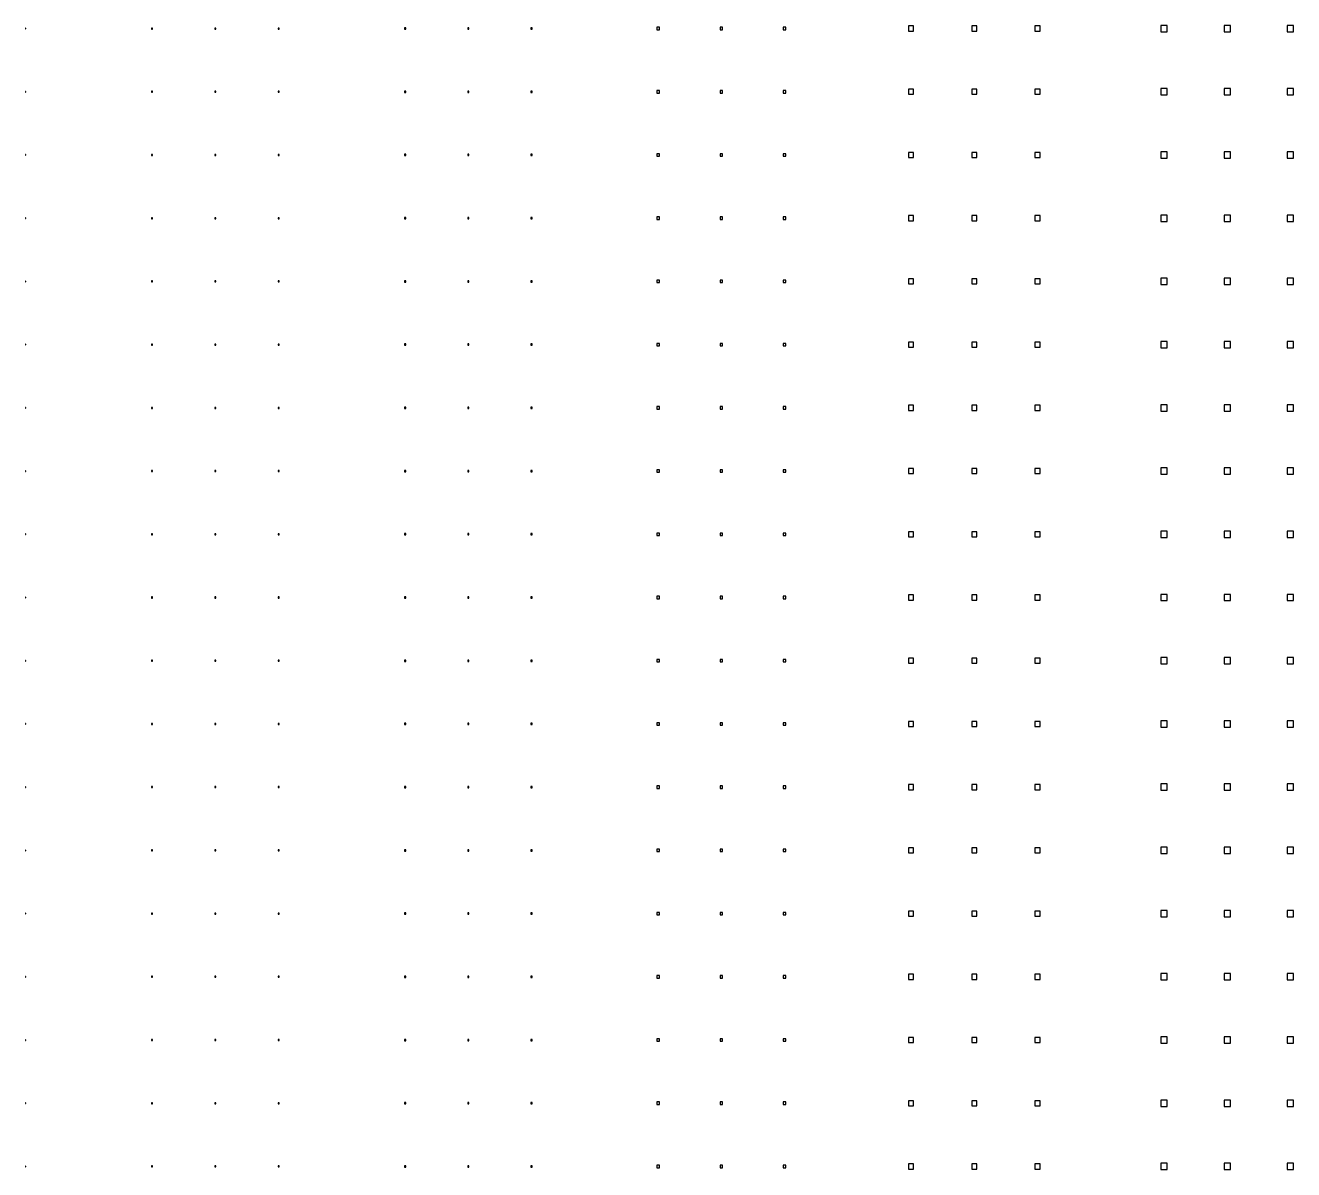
# Model space of a CAD drawing. Header units: metres. Extents: x -21500 to 21500, y -23900 to 23900.
# Drawn here: x -10502 to -475, y -21925 to -12875 of the extents above; entities that cross this region are included whole.
import ezdxf

# ---------------------------------------------------------------- set-up
doc = ezdxf.new("R2010")
doc.units = ezdxf.units.M

msp = doc.modelspace()

# ---------------------------------------------------------------- linework, layer by layer
for p, q in [((-10497.5, -12897.5), (-10502.5, -12897.5)), ((-10502.5, -12897.5), (-10502.5, -12902.5)), ((-10502.5, -12902.5), (-10497.5, -12902.5)), ((-10497.5, -12902.5), (-10497.5, -12897.5)), ((-9496, -12896), (-9504, -12896)), ((-9504, -12896), (-9504, -12904)), ((-9504, -12904), (-9496, -12904)), ((-9496, -12904), (-9496, -12896)), ((-8996, -12896), (-9004, -12896)), ((-9004, -12896), (-9004, -12904)), ((-9004, -12904), (-8996, -12904)), ((-8996, -12904), (-8996, -12896)), ((-8496, -12896), (-8504, -12896)), ((-8504, -12896), (-8504, -12904)), ((-8504, -12904), (-8496, -12904)), ((-8496, -12904), (-8496, -12896)), ((-7495, -12895), (-7505, -12895)), ((-7505, -12895), (-7505, -12905)), ((-7505, -12905), (-7495, -12905)), ((-7495, -12905), (-7495, -12895)), ((-6995, -12895), (-7005, -12895)), ((-7005, -12895), (-7005, -12905)), ((-7005, -12905), (-6995, -12905)), ((-6995, -12905), (-6995, -12895)), ((-6495, -12895), (-6505, -12895)), ((-6505, -12895), (-6505, -12905)), ((-6505, -12905), (-6495, -12905)), ((-6495, -12905), (-6495, -12895)), ((-5490, -12890), (-5510, -12890)), ((-5510, -12890), (-5510, -12910)), ((-5510, -12910), (-5490, -12910)), ((-5490, -12910), (-5490, -12890)), ((-4990, -12890), (-5010, -12890)), ((-5010, -12890), (-5010, -12910)), ((-5010, -12910), (-4990, -12910)), ((-4990, -12910), (-4990, -12890)), ((-4490, -12890), (-4510, -12890)), ((-4510, -12890), (-4510, -12910)), ((-4510, -12910), (-4490, -12910)), ((-4490, -12910), (-4490, -12890)), ((-3480, -12880), (-3520, -12880)), ((-3520, -12880), (-3520, -12920)), ((-3520, -12920), (-3480, -12920)), ((-3480, -12920), (-3480, -12880)), ((-2980, -12880), (-3020, -12880)), ((-3020, -12880), (-3020, -12920)), ((-3020, -12920), (-2980, -12920)), ((-2980, -12920), (-2980, -12880)), ((-2480, -12880), (-2520, -12880)), ((-2520, -12880), (-2520, -12920)), ((-2520, -12920), (-2480, -12920)), ((-2480, -12920), (-2480, -12880)), ((-1475, -12875), (-1525, -12875)), ((-1525, -12875), (-1525, -12925)), ((-1525, -12925), (-1475, -12925)), ((-1475, -12925), (-1475, -12875)), ((-975, -12875), (-1025, -12875)), ((-1025, -12875), (-1025, -12925)), ((-1025, -12925), (-975, -12925)), ((-975, -12925), (-975, -12875)), ((-475, -12875), (-525, -12875)), ((-525, -12875), (-525, -12925)), ((-525, -12925), (-475, -12925)), ((-475, -12925), (-475, -12875)), ((-10497.5, -13397.5), (-10502.5, -13397.5)), ((-10502.5, -13397.5), (-10502.5, -13402.5)), ((-10502.5, -13402.5), (-10497.5, -13402.5)), ((-10497.5, -13402.5), (-10497.5, -13397.5)), ((-9496, -13396), (-9504, -13396)), ((-9504, -13396), (-9504, -13404)), ((-9504, -13404), (-9496, -13404)), ((-9496, -13404), (-9496, -13396)), ((-8996, -13396), (-9004, -13396)), ((-9004, -13396), (-9004, -13404)), ((-9004, -13404), (-8996, -13404)), ((-8996, -13404), (-8996, -13396)), ((-8496, -13396), (-8504, -13396)), ((-8504, -13396), (-8504, -13404)), ((-8504, -13404), (-8496, -13404)), ((-8496, -13404), (-8496, -13396)), ((-7495, -13395), (-7505, -13395)), ((-7505, -13395), (-7505, -13405)), ((-7505, -13405), (-7495, -13405)), ((-7495, -13405), (-7495, -13395)), ((-6995, -13395), (-7005, -13395)), ((-7005, -13395), (-7005, -13405)), ((-7005, -13405), (-6995, -13405)), ((-6995, -13405), (-6995, -13395)), ((-6495, -13395), (-6505, -13395)), ((-6505, -13395), (-6505, -13405)), ((-6505, -13405), (-6495, -13405)), ((-6495, -13405), (-6495, -13395)), ((-5490, -13390), (-5510, -13390)), ((-5510, -13390), (-5510, -13410)), ((-5510, -13410), (-5490, -13410)), ((-5490, -13410), (-5490, -13390)), ((-4990, -13390), (-5010, -13390)), ((-5010, -13390), (-5010, -13410)), ((-5010, -13410), (-4990, -13410)), ((-4990, -13410), (-4990, -13390)), ((-4490, -13390), (-4510, -13390)), ((-4510, -13390), (-4510, -13410)), ((-4510, -13410), (-4490, -13410)), ((-4490, -13410), (-4490, -13390)), ((-3480, -13380), (-3520, -13380)), ((-3520, -13380), (-3520, -13420)), ((-3520, -13420), (-3480, -13420)), ((-3480, -13420), (-3480, -13380)), ((-2980, -13380), (-3020, -13380)), ((-3020, -13380), (-3020, -13420)), ((-3020, -13420), (-2980, -13420)), ((-2980, -13420), (-2980, -13380)), ((-2480, -13380), (-2520, -13380)), ((-2520, -13380), (-2520, -13420)), ((-2520, -13420), (-2480, -13420)), ((-2480, -13420), (-2480, -13380)), ((-1475, -13375), (-1525, -13375)), ((-1525, -13375), (-1525, -13425)), ((-1525, -13425), (-1475, -13425)), ((-1475, -13425), (-1475, -13375)), ((-975, -13375), (-1025, -13375)), ((-1025, -13375), (-1025, -13425)), ((-1025, -13425), (-975, -13425)), ((-975, -13425), (-975, -13375)), ((-475, -13375), (-525, -13375)), ((-525, -13375), (-525, -13425)), ((-525, -13425), (-475, -13425)), ((-475, -13425), (-475, -13375)), ((-10497.5, -13897.5), (-10502.5, -13897.5)), ((-10502.5, -13897.5), (-10502.5, -13902.5)), ((-10502.5, -13902.5), (-10497.5, -13902.5)), ((-10497.5, -13902.5), (-10497.5, -13897.5)), ((-9496, -13896), (-9504, -13896)), ((-9504, -13896), (-9504, -13904)), ((-9504, -13904), (-9496, -13904)), ((-9496, -13904), (-9496, -13896)), ((-8996, -13896), (-9004, -13896)), ((-9004, -13896), (-9004, -13904)), ((-9004, -13904), (-8996, -13904)), ((-8996, -13904), (-8996, -13896)), ((-8496, -13896), (-8504, -13896)), ((-8504, -13896), (-8504, -13904)), ((-8504, -13904), (-8496, -13904)), ((-8496, -13904), (-8496, -13896)), ((-7495, -13895), (-7505, -13895)), ((-7505, -13895), (-7505, -13905)), ((-7505, -13905), (-7495, -13905)), ((-7495, -13905), (-7495, -13895)), ((-6995, -13895), (-7005, -13895)), ((-7005, -13895), (-7005, -13905)), ((-7005, -13905), (-6995, -13905)), ((-6995, -13905), (-6995, -13895)), ((-6495, -13895), (-6505, -13895)), ((-6505, -13895), (-6505, -13905)), ((-6505, -13905), (-6495, -13905)), ((-6495, -13905), (-6495, -13895)), ((-5490, -13890), (-5510, -13890)), ((-5510, -13890), (-5510, -13910)), ((-5510, -13910), (-5490, -13910)), ((-5490, -13910), (-5490, -13890)), ((-4990, -13890), (-5010, -13890)), ((-5010, -13890), (-5010, -13910)), ((-5010, -13910), (-4990, -13910)), ((-4990, -13910), (-4990, -13890)), ((-4490, -13890), (-4510, -13890)), ((-4510, -13890), (-4510, -13910)), ((-4510, -13910), (-4490, -13910)), ((-4490, -13910), (-4490, -13890)), ((-3480, -13880), (-3520, -13880)), ((-3520, -13880), (-3520, -13920)), ((-3520, -13920), (-3480, -13920)), ((-3480, -13920), (-3480, -13880)), ((-2980, -13880), (-3020, -13880)), ((-3020, -13880), (-3020, -13920)), ((-3020, -13920), (-2980, -13920)), ((-2980, -13920), (-2980, -13880)), ((-2480, -13880), (-2520, -13880)), ((-2520, -13880), (-2520, -13920)), ((-2520, -13920), (-2480, -13920)), ((-2480, -13920), (-2480, -13880)), ((-1475, -13875), (-1525, -13875)), ((-1525, -13875), (-1525, -13925)), ((-1525, -13925), (-1475, -13925)), ((-1475, -13925), (-1475, -13875)), ((-975, -13875), (-1025, -13875)), ((-1025, -13875), (-1025, -13925)), ((-1025, -13925), (-975, -13925)), ((-975, -13925), (-975, -13875)), ((-475, -13875), (-525, -13875)), ((-525, -13875), (-525, -13925)), ((-525, -13925), (-475, -13925)), ((-475, -13925), (-475, -13875)), ((-10497.5, -14397.5), (-10502.5, -14397.5)), ((-10502.5, -14397.5), (-10502.5, -14402.5)), ((-10502.5, -14402.5), (-10497.5, -14402.5)), ((-10497.5, -14402.5), (-10497.5, -14397.5)), ((-9496, -14396), (-9504, -14396)), ((-9504, -14396), (-9504, -14404)), ((-9504, -14404), (-9496, -14404)), ((-9496, -14404), (-9496, -14396)), ((-8996, -14396), (-9004, -14396)), ((-9004, -14396), (-9004, -14404)), ((-9004, -14404), (-8996, -14404)), ((-8996, -14404), (-8996, -14396)), ((-8496, -14396), (-8504, -14396)), ((-8504, -14396), (-8504, -14404)), ((-8504, -14404), (-8496, -14404)), ((-8496, -14404), (-8496, -14396)), ((-7495, -14395), (-7505, -14395)), ((-7505, -14395), (-7505, -14405)), ((-7505, -14405), (-7495, -14405)), ((-7495, -14405), (-7495, -14395)), ((-6995, -14395), (-7005, -14395)), ((-7005, -14395), (-7005, -14405)), ((-7005, -14405), (-6995, -14405)), ((-6995, -14405), (-6995, -14395)), ((-6495, -14395), (-6505, -14395)), ((-6505, -14395), (-6505, -14405)), ((-6505, -14405), (-6495, -14405)), ((-6495, -14405), (-6495, -14395)), ((-5490, -14390), (-5510, -14390)), ((-5510, -14390), (-5510, -14410)), ((-5510, -14410), (-5490, -14410)), ((-5490, -14410), (-5490, -14390)), ((-4990, -14390), (-5010, -14390)), ((-5010, -14390), (-5010, -14410)), ((-5010, -14410), (-4990, -14410)), ((-4990, -14410), (-4990, -14390)), ((-4490, -14390), (-4510, -14390)), ((-4510, -14390), (-4510, -14410)), ((-4510, -14410), (-4490, -14410)), ((-4490, -14410), (-4490, -14390)), ((-3480, -14380), (-3520, -14380)), ((-3520, -14380), (-3520, -14420)), ((-3520, -14420), (-3480, -14420)), ((-3480, -14420), (-3480, -14380)), ((-2980, -14380), (-3020, -14380)), ((-3020, -14380), (-3020, -14420)), ((-3020, -14420), (-2980, -14420)), ((-2980, -14420), (-2980, -14380)), ((-2480, -14380), (-2520, -14380)), ((-2520, -14380), (-2520, -14420)), ((-2520, -14420), (-2480, -14420)), ((-2480, -14420), (-2480, -14380)), ((-1475, -14375), (-1525, -14375)), ((-1525, -14375), (-1525, -14425)), ((-1525, -14425), (-1475, -14425)), ((-1475, -14425), (-1475, -14375)), ((-975, -14375), (-1025, -14375)), ((-1025, -14375), (-1025, -14425)), ((-1025, -14425), (-975, -14425)), ((-975, -14425), (-975, -14375)), ((-475, -14375), (-525, -14375)), ((-525, -14375), (-525, -14425)), ((-525, -14425), (-475, -14425)), ((-475, -14425), (-475, -14375)), ((-10497.5, -14897.5), (-10502.5, -14897.5)), ((-10502.5, -14897.5), (-10502.5, -14902.5)), ((-10502.5, -14902.5), (-10497.5, -14902.5)), ((-10497.5, -14902.5), (-10497.5, -14897.5)), ((-9496, -14896), (-9504, -14896)), ((-9504, -14896), (-9504, -14904)), ((-9504, -14904), (-9496, -14904)), ((-9496, -14904), (-9496, -14896)), ((-8996, -14896), (-9004, -14896)), ((-9004, -14896), (-9004, -14904)), ((-9004, -14904), (-8996, -14904)), ((-8996, -14904), (-8996, -14896)), ((-8496, -14896), (-8504, -14896)), ((-8504, -14896), (-8504, -14904)), ((-8504, -14904), (-8496, -14904)), ((-8496, -14904), (-8496, -14896)), ((-7495, -14895), (-7505, -14895)), ((-7505, -14895), (-7505, -14905)), ((-7505, -14905), (-7495, -14905)), ((-7495, -14905), (-7495, -14895)), ((-6995, -14895), (-7005, -14895)), ((-7005, -14895), (-7005, -14905)), ((-7005, -14905), (-6995, -14905)), ((-6995, -14905), (-6995, -14895)), ((-6495, -14895), (-6505, -14895)), ((-6505, -14895), (-6505, -14905)), ((-6505, -14905), (-6495, -14905)), ((-6495, -14905), (-6495, -14895)), ((-5490, -14890), (-5510, -14890)), ((-5510, -14890), (-5510, -14910)), ((-5510, -14910), (-5490, -14910)), ((-5490, -14910), (-5490, -14890)), ((-4990, -14890), (-5010, -14890)), ((-5010, -14890), (-5010, -14910)), ((-5010, -14910), (-4990, -14910)), ((-4990, -14910), (-4990, -14890)), ((-4490, -14890), (-4510, -14890)), ((-4510, -14890), (-4510, -14910)), ((-4510, -14910), (-4490, -14910)), ((-4490, -14910), (-4490, -14890)), ((-3480, -14880), (-3520, -14880)), ((-3520, -14880), (-3520, -14920)), ((-3520, -14920), (-3480, -14920)), ((-3480, -14920), (-3480, -14880)), ((-2980, -14880), (-3020, -14880)), ((-3020, -14880), (-3020, -14920)), ((-3020, -14920), (-2980, -14920)), ((-2980, -14920), (-2980, -14880)), ((-2480, -14880), (-2520, -14880)), ((-2520, -14880), (-2520, -14920)), ((-2520, -14920), (-2480, -14920)), ((-2480, -14920), (-2480, -14880)), ((-1475, -14875), (-1525, -14875)), ((-1525, -14875), (-1525, -14925)), ((-1525, -14925), (-1475, -14925)), ((-1475, -14925), (-1475, -14875)), ((-975, -14875), (-1025, -14875)), ((-1025, -14875), (-1025, -14925)), ((-1025, -14925), (-975, -14925)), ((-975, -14925), (-975, -14875)), ((-475, -14875), (-525, -14875)), ((-525, -14875), (-525, -14925)), ((-525, -14925), (-475, -14925)), ((-475, -14925), (-475, -14875)), ((-10497.5, -15397.5), (-10502.5, -15397.5)), ((-10502.5, -15397.5), (-10502.5, -15402.5)), ((-10502.5, -15402.5), (-10497.5, -15402.5)), ((-10497.5, -15402.5), (-10497.5, -15397.5)), ((-9496, -15396), (-9504, -15396)), ((-9504, -15396), (-9504, -15404)), ((-9504, -15404), (-9496, -15404)), ((-9496, -15404), (-9496, -15396)), ((-8996, -15396), (-9004, -15396)), ((-9004, -15396), (-9004, -15404)), ((-9004, -15404), (-8996, -15404)), ((-8996, -15404), (-8996, -15396)), ((-8496, -15396), (-8504, -15396)), ((-8504, -15396), (-8504, -15404)), ((-8504, -15404), (-8496, -15404)), ((-8496, -15404), (-8496, -15396)), ((-7495, -15395), (-7505, -15395)), ((-7505, -15395), (-7505, -15405)), ((-7505, -15405), (-7495, -15405)), ((-7495, -15405), (-7495, -15395)), ((-6995, -15395), (-7005, -15395)), ((-7005, -15395), (-7005, -15405)), ((-7005, -15405), (-6995, -15405)), ((-6995, -15405), (-6995, -15395)), ((-6495, -15395), (-6505, -15395)), ((-6505, -15395), (-6505, -15405)), ((-6505, -15405), (-6495, -15405)), ((-6495, -15405), (-6495, -15395)), ((-5490, -15390), (-5510, -15390)), ((-5510, -15390), (-5510, -15410)), ((-5510, -15410), (-5490, -15410)), ((-5490, -15410), (-5490, -15390)), ((-4990, -15390), (-5010, -15390)), ((-5010, -15390), (-5010, -15410)), ((-5010, -15410), (-4990, -15410)), ((-4990, -15410), (-4990, -15390)), ((-4490, -15390), (-4510, -15390)), ((-4510, -15390), (-4510, -15410)), ((-4510, -15410), (-4490, -15410)), ((-4490, -15410), (-4490, -15390)), ((-3480, -15380), (-3520, -15380)), ((-3520, -15380), (-3520, -15420)), ((-3520, -15420), (-3480, -15420)), ((-3480, -15420), (-3480, -15380)), ((-2980, -15380), (-3020, -15380)), ((-3020, -15380), (-3020, -15420)), ((-3020, -15420), (-2980, -15420)), ((-2980, -15420), (-2980, -15380)), ((-2480, -15380), (-2520, -15380)), ((-2520, -15380), (-2520, -15420)), ((-2520, -15420), (-2480, -15420)), ((-2480, -15420), (-2480, -15380)), ((-1475, -15375), (-1525, -15375)), ((-1525, -15375), (-1525, -15425)), ((-1525, -15425), (-1475, -15425)), ((-1475, -15425), (-1475, -15375)), ((-975, -15375), (-1025, -15375)), ((-1025, -15375), (-1025, -15425)), ((-1025, -15425), (-975, -15425)), ((-975, -15425), (-975, -15375)), ((-475, -15375), (-525, -15375)), ((-525, -15375), (-525, -15425)), ((-525, -15425), (-475, -15425)), ((-475, -15425), (-475, -15375)), ((-10497.5, -15897.5), (-10502.5, -15897.5)), ((-10502.5, -15897.5), (-10502.5, -15902.5)), ((-10502.5, -15902.5), (-10497.5, -15902.5)), ((-10497.5, -15902.5), (-10497.5, -15897.5)), ((-9496, -15896), (-9504, -15896)), ((-9504, -15896), (-9504, -15904)), ((-9504, -15904), (-9496, -15904)), ((-9496, -15904), (-9496, -15896)), ((-8996, -15896), (-9004, -15896)), ((-9004, -15896), (-9004, -15904)), ((-9004, -15904), (-8996, -15904)), ((-8996, -15904), (-8996, -15896)), ((-8496, -15896), (-8504, -15896)), ((-8504, -15896), (-8504, -15904)), ((-8504, -15904), (-8496, -15904)), ((-8496, -15904), (-8496, -15896)), ((-7495, -15895), (-7505, -15895)), ((-7505, -15895), (-7505, -15905)), ((-7505, -15905), (-7495, -15905)), ((-7495, -15905), (-7495, -15895)), ((-6995, -15895), (-7005, -15895)), ((-7005, -15895), (-7005, -15905)), ((-7005, -15905), (-6995, -15905)), ((-6995, -15905), (-6995, -15895)), ((-6495, -15895), (-6505, -15895)), ((-6505, -15895), (-6505, -15905)), ((-6505, -15905), (-6495, -15905)), ((-6495, -15905), (-6495, -15895)), ((-5490, -15890), (-5510, -15890)), ((-5510, -15890), (-5510, -15910)), ((-5510, -15910), (-5490, -15910)), ((-5490, -15910), (-5490, -15890)), ((-4990, -15890), (-5010, -15890)), ((-5010, -15890), (-5010, -15910)), ((-5010, -15910), (-4990, -15910)), ((-4990, -15910), (-4990, -15890)), ((-4490, -15890), (-4510, -15890)), ((-4510, -15890), (-4510, -15910)), ((-4510, -15910), (-4490, -15910)), ((-4490, -15910), (-4490, -15890)), ((-3480, -15880), (-3520, -15880)), ((-3520, -15880), (-3520, -15920)), ((-3520, -15920), (-3480, -15920)), ((-3480, -15920), (-3480, -15880)), ((-2980, -15880), (-3020, -15880)), ((-3020, -15880), (-3020, -15920)), ((-3020, -15920), (-2980, -15920)), ((-2980, -15920), (-2980, -15880)), ((-2480, -15880), (-2520, -15880)), ((-2520, -15880), (-2520, -15920)), ((-2520, -15920), (-2480, -15920)), ((-2480, -15920), (-2480, -15880)), ((-1475, -15875), (-1525, -15875)), ((-1525, -15875), (-1525, -15925)), ((-1525, -15925), (-1475, -15925)), ((-1475, -15925), (-1475, -15875)), ((-975, -15875), (-1025, -15875)), ((-1025, -15875), (-1025, -15925)), ((-1025, -15925), (-975, -15925)), ((-975, -15925), (-975, -15875)), ((-475, -15875), (-525, -15875)), ((-525, -15875), (-525, -15925)), ((-525, -15925), (-475, -15925)), ((-475, -15925), (-475, -15875)), ((-10497.5, -16397.5), (-10502.5, -16397.5)), ((-10502.5, -16397.5), (-10502.5, -16402.5)), ((-10502.5, -16402.5), (-10497.5, -16402.5)), ((-10497.5, -16402.5), (-10497.5, -16397.5)), ((-9496, -16396), (-9504, -16396)), ((-9504, -16396), (-9504, -16404)), ((-9504, -16404), (-9496, -16404)), ((-9496, -16404), (-9496, -16396)), ((-8996, -16396), (-9004, -16396)), ((-9004, -16396), (-9004, -16404)), ((-9004, -16404), (-8996, -16404)), ((-8996, -16404), (-8996, -16396)), ((-8496, -16396), (-8504, -16396)), ((-8504, -16396), (-8504, -16404)), ((-8504, -16404), (-8496, -16404)), ((-8496, -16404), (-8496, -16396)), ((-7495, -16395), (-7505, -16395)), ((-7505, -16395), (-7505, -16405)), ((-7505, -16405), (-7495, -16405)), ((-7495, -16405), (-7495, -16395)), ((-6995, -16395), (-7005, -16395)), ((-7005, -16395), (-7005, -16405)), ((-7005, -16405), (-6995, -16405)), ((-6995, -16405), (-6995, -16395)), ((-6495, -16395), (-6505, -16395)), ((-6505, -16395), (-6505, -16405)), ((-6505, -16405), (-6495, -16405)), ((-6495, -16405), (-6495, -16395)), ((-5490, -16390), (-5510, -16390)), ((-5510, -16390), (-5510, -16410)), ((-5510, -16410), (-5490, -16410)), ((-5490, -16410), (-5490, -16390)), ((-4990, -16390), (-5010, -16390)), ((-5010, -16390), (-5010, -16410)), ((-5010, -16410), (-4990, -16410)), ((-4990, -16410), (-4990, -16390)), ((-4490, -16390), (-4510, -16390)), ((-4510, -16390), (-4510, -16410)), ((-4510, -16410), (-4490, -16410)), ((-4490, -16410), (-4490, -16390)), ((-3480, -16380), (-3520, -16380)), ((-3520, -16380), (-3520, -16420)), ((-3520, -16420), (-3480, -16420)), ((-3480, -16420), (-3480, -16380)), ((-2980, -16380), (-3020, -16380)), ((-3020, -16380), (-3020, -16420)), ((-3020, -16420), (-2980, -16420)), ((-2980, -16420), (-2980, -16380)), ((-2480, -16380), (-2520, -16380)), ((-2520, -16380), (-2520, -16420)), ((-2520, -16420), (-2480, -16420)), ((-2480, -16420), (-2480, -16380)), ((-1475, -16375), (-1525, -16375)), ((-1525, -16375), (-1525, -16425)), ((-1525, -16425), (-1475, -16425)), ((-1475, -16425), (-1475, -16375)), ((-975, -16375), (-1025, -16375)), ((-1025, -16375), (-1025, -16425)), ((-1025, -16425), (-975, -16425)), ((-975, -16425), (-975, -16375)), ((-475, -16375), (-525, -16375)), ((-525, -16375), (-525, -16425)), ((-525, -16425), (-475, -16425)), ((-475, -16425), (-475, -16375)), ((-10497.5, -16897.5), (-10502.5, -16897.5)), ((-10502.5, -16897.5), (-10502.5, -16902.5)), ((-10502.5, -16902.5), (-10497.5, -16902.5)), ((-10497.5, -16902.5), (-10497.5, -16897.5)), ((-9496, -16896), (-9504, -16896)), ((-9504, -16896), (-9504, -16904)), ((-9504, -16904), (-9496, -16904)), ((-9496, -16904), (-9496, -16896)), ((-8996, -16896), (-9004, -16896)), ((-9004, -16896), (-9004, -16904)), ((-9004, -16904), (-8996, -16904)), ((-8996, -16904), (-8996, -16896)), ((-8496, -16896), (-8504, -16896)), ((-8504, -16896), (-8504, -16904)), ((-8504, -16904), (-8496, -16904)), ((-8496, -16904), (-8496, -16896)), ((-7495, -16895), (-7505, -16895)), ((-7505, -16895), (-7505, -16905)), ((-7505, -16905), (-7495, -16905)), ((-7495, -16905), (-7495, -16895)), ((-6995, -16895), (-7005, -16895)), ((-7005, -16895), (-7005, -16905)), ((-7005, -16905), (-6995, -16905)), ((-6995, -16905), (-6995, -16895)), ((-6495, -16895), (-6505, -16895)), ((-6505, -16895), (-6505, -16905)), ((-6505, -16905), (-6495, -16905)), ((-6495, -16905), (-6495, -16895)), ((-5490, -16890), (-5510, -16890)), ((-5510, -16890), (-5510, -16910)), ((-5510, -16910), (-5490, -16910)), ((-5490, -16910), (-5490, -16890)), ((-4990, -16890), (-5010, -16890)), ((-5010, -16890), (-5010, -16910)), ((-5010, -16910), (-4990, -16910)), ((-4990, -16910), (-4990, -16890)), ((-4490, -16890), (-4510, -16890)), ((-4510, -16890), (-4510, -16910)), ((-4510, -16910), (-4490, -16910)), ((-4490, -16910), (-4490, -16890)), ((-3480, -16880), (-3520, -16880)), ((-3520, -16880), (-3520, -16920)), ((-3520, -16920), (-3480, -16920)), ((-3480, -16920), (-3480, -16880)), ((-2980, -16880), (-3020, -16880)), ((-3020, -16880), (-3020, -16920)), ((-3020, -16920), (-2980, -16920)), ((-2980, -16920), (-2980, -16880)), ((-2480, -16880), (-2520, -16880)), ((-2520, -16880), (-2520, -16920)), ((-2520, -16920), (-2480, -16920)), ((-2480, -16920), (-2480, -16880)), ((-1475, -16875), (-1525, -16875)), ((-1525, -16875), (-1525, -16925)), ((-1525, -16925), (-1475, -16925)), ((-1475, -16925), (-1475, -16875)), ((-975, -16875), (-1025, -16875)), ((-1025, -16875), (-1025, -16925)), ((-1025, -16925), (-975, -16925)), ((-975, -16925), (-975, -16875)), ((-475, -16875), (-525, -16875)), ((-525, -16875), (-525, -16925)), ((-525, -16925), (-475, -16925)), ((-475, -16925), (-475, -16875)), ((-10497.5, -17397.5), (-10502.5, -17397.5)), ((-10502.5, -17397.5), (-10502.5, -17402.5)), ((-10502.5, -17402.5), (-10497.5, -17402.5)), ((-10497.5, -17402.5), (-10497.5, -17397.5)), ((-9496, -17396), (-9504, -17396)), ((-9504, -17396), (-9504, -17404)), ((-9504, -17404), (-9496, -17404)), ((-9496, -17404), (-9496, -17396)), ((-8996, -17396), (-9004, -17396)), ((-9004, -17396), (-9004, -17404)), ((-9004, -17404), (-8996, -17404)), ((-8996, -17404), (-8996, -17396)), ((-8496, -17396), (-8504, -17396)), ((-8504, -17396), (-8504, -17404)), ((-8504, -17404), (-8496, -17404)), ((-8496, -17404), (-8496, -17396)), ((-7495, -17395), (-7505, -17395)), ((-7505, -17395), (-7505, -17405)), ((-7505, -17405), (-7495, -17405)), ((-7495, -17405), (-7495, -17395)), ((-6995, -17395), (-7005, -17395)), ((-7005, -17395), (-7005, -17405)), ((-7005, -17405), (-6995, -17405)), ((-6995, -17405), (-6995, -17395)), ((-6495, -17395), (-6505, -17395)), ((-6505, -17395), (-6505, -17405)), ((-6505, -17405), (-6495, -17405)), ((-6495, -17405), (-6495, -17395)), ((-5490, -17390), (-5510, -17390)), ((-5510, -17390), (-5510, -17410)), ((-5510, -17410), (-5490, -17410)), ((-5490, -17410), (-5490, -17390)), ((-4990, -17390), (-5010, -17390)), ((-5010, -17390), (-5010, -17410)), ((-5010, -17410), (-4990, -17410)), ((-4990, -17410), (-4990, -17390)), ((-4490, -17390), (-4510, -17390)), ((-4510, -17390), (-4510, -17410)), ((-4510, -17410), (-4490, -17410)), ((-4490, -17410), (-4490, -17390)), ((-3480, -17380), (-3520, -17380)), ((-3520, -17380), (-3520, -17420)), ((-3520, -17420), (-3480, -17420)), ((-3480, -17420), (-3480, -17380)), ((-2980, -17380), (-3020, -17380)), ((-3020, -17380), (-3020, -17420)), ((-3020, -17420), (-2980, -17420)), ((-2980, -17420), (-2980, -17380)), ((-2480, -17380), (-2520, -17380)), ((-2520, -17380), (-2520, -17420)), ((-2520, -17420), (-2480, -17420)), ((-2480, -17420), (-2480, -17380)), ((-1475, -17375), (-1525, -17375)), ((-1525, -17375), (-1525, -17425)), ((-1525, -17425), (-1475, -17425)), ((-1475, -17425), (-1475, -17375)), ((-975, -17375), (-1025, -17375)), ((-1025, -17375), (-1025, -17425)), ((-1025, -17425), (-975, -17425)), ((-975, -17425), (-975, -17375)), ((-475, -17375), (-525, -17375)), ((-525, -17375), (-525, -17425)), ((-525, -17425), (-475, -17425)), ((-475, -17425), (-475, -17375)), ((-10497.5, -17897.5), (-10502.5, -17897.5)), ((-10502.5, -17897.5), (-10502.5, -17902.5)), ((-10502.5, -17902.5), (-10497.5, -17902.5)), ((-10497.5, -17902.5), (-10497.5, -17897.5)), ((-9496, -17896), (-9504, -17896)), ((-9504, -17896), (-9504, -17904)), ((-9504, -17904), (-9496, -17904)), ((-9496, -17904), (-9496, -17896)), ((-8996, -17896), (-9004, -17896)), ((-9004, -17896), (-9004, -17904)), ((-9004, -17904), (-8996, -17904)), ((-8996, -17904), (-8996, -17896)), ((-8496, -17896), (-8504, -17896)), ((-8504, -17896), (-8504, -17904)), ((-8504, -17904), (-8496, -17904)), ((-8496, -17904), (-8496, -17896)), ((-7495, -17895), (-7505, -17895)), ((-7505, -17895), (-7505, -17905)), ((-7505, -17905), (-7495, -17905)), ((-7495, -17905), (-7495, -17895)), ((-6995, -17895), (-7005, -17895)), ((-7005, -17895), (-7005, -17905)), ((-7005, -17905), (-6995, -17905)), ((-6995, -17905), (-6995, -17895)), ((-6495, -17895), (-6505, -17895)), ((-6505, -17895), (-6505, -17905)), ((-6505, -17905), (-6495, -17905)), ((-6495, -17905), (-6495, -17895)), ((-5490, -17890), (-5510, -17890)), ((-5510, -17890), (-5510, -17910)), ((-5510, -17910), (-5490, -17910)), ((-5490, -17910), (-5490, -17890)), ((-4990, -17890), (-5010, -17890)), ((-5010, -17890), (-5010, -17910)), ((-5010, -17910), (-4990, -17910)), ((-4990, -17910), (-4990, -17890)), ((-4490, -17890), (-4510, -17890)), ((-4510, -17890), (-4510, -17910)), ((-4510, -17910), (-4490, -17910)), ((-4490, -17910), (-4490, -17890)), ((-3480, -17880), (-3520, -17880)), ((-3520, -17880), (-3520, -17920)), ((-3520, -17920), (-3480, -17920)), ((-3480, -17920), (-3480, -17880)), ((-2980, -17880), (-3020, -17880)), ((-3020, -17880), (-3020, -17920)), ((-3020, -17920), (-2980, -17920)), ((-2980, -17920), (-2980, -17880)), ((-2480, -17880), (-2520, -17880)), ((-2520, -17880), (-2520, -17920)), ((-2520, -17920), (-2480, -17920)), ((-2480, -17920), (-2480, -17880)), ((-1475, -17875), (-1525, -17875)), ((-1525, -17875), (-1525, -17925)), ((-1525, -17925), (-1475, -17925)), ((-1475, -17925), (-1475, -17875)), ((-975, -17875), (-1025, -17875)), ((-1025, -17875), (-1025, -17925)), ((-1025, -17925), (-975, -17925)), ((-975, -17925), (-975, -17875)), ((-475, -17875), (-525, -17875)), ((-525, -17875), (-525, -17925)), ((-525, -17925), (-475, -17925)), ((-475, -17925), (-475, -17875)), ((-10497.5, -18397.5), (-10502.5, -18397.5)), ((-10502.5, -18397.5), (-10502.5, -18402.5)), ((-10502.5, -18402.5), (-10497.5, -18402.5)), ((-10497.5, -18402.5), (-10497.5, -18397.5)), ((-9496, -18396), (-9504, -18396)), ((-9504, -18396), (-9504, -18404)), ((-9504, -18404), (-9496, -18404)), ((-9496, -18404), (-9496, -18396)), ((-8996, -18396), (-9004, -18396)), ((-9004, -18396), (-9004, -18404)), ((-9004, -18404), (-8996, -18404)), ((-8996, -18404), (-8996, -18396)), ((-8496, -18396), (-8504, -18396)), ((-8504, -18396), (-8504, -18404)), ((-8504, -18404), (-8496, -18404)), ((-8496, -18404), (-8496, -18396)), ((-7495, -18395), (-7505, -18395)), ((-7505, -18395), (-7505, -18405)), ((-7505, -18405), (-7495, -18405)), ((-7495, -18405), (-7495, -18395)), ((-6995, -18395), (-7005, -18395)), ((-7005, -18395), (-7005, -18405)), ((-7005, -18405), (-6995, -18405)), ((-6995, -18405), (-6995, -18395)), ((-6495, -18395), (-6505, -18395)), ((-6505, -18395), (-6505, -18405)), ((-6505, -18405), (-6495, -18405)), ((-6495, -18405), (-6495, -18395)), ((-5490, -18390), (-5510, -18390)), ((-5510, -18390), (-5510, -18410)), ((-5510, -18410), (-5490, -18410)), ((-5490, -18410), (-5490, -18390)), ((-4990, -18390), (-5010, -18390)), ((-5010, -18390), (-5010, -18410)), ((-5010, -18410), (-4990, -18410)), ((-4990, -18410), (-4990, -18390)), ((-4490, -18390), (-4510, -18390)), ((-4510, -18390), (-4510, -18410)), ((-4510, -18410), (-4490, -18410)), ((-4490, -18410), (-4490, -18390)), ((-3480, -18380), (-3520, -18380)), ((-3520, -18380), (-3520, -18420)), ((-3520, -18420), (-3480, -18420)), ((-3480, -18420), (-3480, -18380)), ((-2980, -18380), (-3020, -18380)), ((-3020, -18380), (-3020, -18420)), ((-3020, -18420), (-2980, -18420)), ((-2980, -18420), (-2980, -18380)), ((-2480, -18380), (-2520, -18380)), ((-2520, -18380), (-2520, -18420)), ((-2520, -18420), (-2480, -18420)), ((-2480, -18420), (-2480, -18380)), ((-1475, -18375), (-1525, -18375)), ((-1525, -18375), (-1525, -18425)), ((-1525, -18425), (-1475, -18425)), ((-1475, -18425), (-1475, -18375)), ((-975, -18375), (-1025, -18375)), ((-1025, -18375), (-1025, -18425)), ((-1025, -18425), (-975, -18425)), ((-975, -18425), (-975, -18375)), ((-475, -18375), (-525, -18375)), ((-525, -18375), (-525, -18425)), ((-525, -18425), (-475, -18425)), ((-475, -18425), (-475, -18375)), ((-10497.5, -18897.5), (-10502.5, -18897.5)), ((-10502.5, -18897.5), (-10502.5, -18902.5)), ((-10502.5, -18902.5), (-10497.5, -18902.5)), ((-10497.5, -18902.5), (-10497.5, -18897.5)), ((-9496, -18896), (-9504, -18896)), ((-9504, -18896), (-9504, -18904)), ((-9504, -18904), (-9496, -18904)), ((-9496, -18904), (-9496, -18896)), ((-8996, -18896), (-9004, -18896)), ((-9004, -18896), (-9004, -18904)), ((-9004, -18904), (-8996, -18904)), ((-8996, -18904), (-8996, -18896)), ((-8496, -18896), (-8504, -18896)), ((-8504, -18896), (-8504, -18904)), ((-8504, -18904), (-8496, -18904)), ((-8496, -18904), (-8496, -18896)), ((-7495, -18895), (-7505, -18895)), ((-7505, -18895), (-7505, -18905)), ((-7505, -18905), (-7495, -18905)), ((-7495, -18905), (-7495, -18895)), ((-6995, -18895), (-7005, -18895)), ((-7005, -18895), (-7005, -18905)), ((-7005, -18905), (-6995, -18905)), ((-6995, -18905), (-6995, -18895)), ((-6495, -18895), (-6505, -18895)), ((-6505, -18895), (-6505, -18905)), ((-6505, -18905), (-6495, -18905)), ((-6495, -18905), (-6495, -18895)), ((-5490, -18890), (-5510, -18890)), ((-5510, -18890), (-5510, -18910)), ((-5510, -18910), (-5490, -18910)), ((-5490, -18910), (-5490, -18890)), ((-4990, -18890), (-5010, -18890)), ((-5010, -18890), (-5010, -18910)), ((-5010, -18910), (-4990, -18910)), ((-4990, -18910), (-4990, -18890)), ((-4490, -18890), (-4510, -18890)), ((-4510, -18890), (-4510, -18910)), ((-4510, -18910), (-4490, -18910)), ((-4490, -18910), (-4490, -18890)), ((-3480, -18880), (-3520, -18880)), ((-3520, -18880), (-3520, -18920)), ((-3520, -18920), (-3480, -18920)), ((-3480, -18920), (-3480, -18880)), ((-2980, -18880), (-3020, -18880)), ((-3020, -18880), (-3020, -18920)), ((-3020, -18920), (-2980, -18920)), ((-2980, -18920), (-2980, -18880)), ((-2480, -18880), (-2520, -18880)), ((-2520, -18880), (-2520, -18920)), ((-2520, -18920), (-2480, -18920)), ((-2480, -18920), (-2480, -18880)), ((-1475, -18875), (-1525, -18875)), ((-1525, -18875), (-1525, -18925)), ((-1525, -18925), (-1475, -18925)), ((-1475, -18925), (-1475, -18875)), ((-975, -18875), (-1025, -18875)), ((-1025, -18875), (-1025, -18925)), ((-1025, -18925), (-975, -18925)), ((-975, -18925), (-975, -18875)), ((-475, -18875), (-525, -18875)), ((-525, -18875), (-525, -18925)), ((-525, -18925), (-475, -18925)), ((-475, -18925), (-475, -18875)), ((-10497.5, -19397.5), (-10502.5, -19397.5)), ((-10502.5, -19397.5), (-10502.5, -19402.5)), ((-10502.5, -19402.5), (-10497.5, -19402.5)), ((-10497.5, -19402.5), (-10497.5, -19397.5)), ((-9496, -19396), (-9504, -19396)), ((-9504, -19396), (-9504, -19404)), ((-9504, -19404), (-9496, -19404)), ((-9496, -19404), (-9496, -19396)), ((-8996, -19396), (-9004, -19396)), ((-9004, -19396), (-9004, -19404)), ((-9004, -19404), (-8996, -19404)), ((-8996, -19404), (-8996, -19396)), ((-8496, -19396), (-8504, -19396)), ((-8504, -19396), (-8504, -19404)), ((-8504, -19404), (-8496, -19404)), ((-8496, -19404), (-8496, -19396)), ((-7495, -19395), (-7505, -19395)), ((-7505, -19395), (-7505, -19405)), ((-7505, -19405), (-7495, -19405)), ((-7495, -19405), (-7495, -19395)), ((-6995, -19395), (-7005, -19395)), ((-7005, -19395), (-7005, -19405)), ((-7005, -19405), (-6995, -19405)), ((-6995, -19405), (-6995, -19395)), ((-6495, -19395), (-6505, -19395)), ((-6505, -19395), (-6505, -19405)), ((-6505, -19405), (-6495, -19405)), ((-6495, -19405), (-6495, -19395)), ((-5490, -19390), (-5510, -19390)), ((-5510, -19390), (-5510, -19410)), ((-5510, -19410), (-5490, -19410)), ((-5490, -19410), (-5490, -19390)), ((-4990, -19390), (-5010, -19390)), ((-5010, -19390), (-5010, -19410)), ((-5010, -19410), (-4990, -19410)), ((-4990, -19410), (-4990, -19390)), ((-4490, -19390), (-4510, -19390)), ((-4510, -19390), (-4510, -19410)), ((-4510, -19410), (-4490, -19410)), ((-4490, -19410), (-4490, -19390)), ((-3480, -19380), (-3520, -19380)), ((-3520, -19380), (-3520, -19420)), ((-3520, -19420), (-3480, -19420)), ((-3480, -19420), (-3480, -19380)), ((-2980, -19380), (-3020, -19380)), ((-3020, -19380), (-3020, -19420)), ((-3020, -19420), (-2980, -19420)), ((-2980, -19420), (-2980, -19380)), ((-2480, -19380), (-2520, -19380)), ((-2520, -19380), (-2520, -19420)), ((-2520, -19420), (-2480, -19420)), ((-2480, -19420), (-2480, -19380)), ((-1475, -19375), (-1525, -19375)), ((-1525, -19375), (-1525, -19425)), ((-1525, -19425), (-1475, -19425)), ((-1475, -19425), (-1475, -19375)), ((-975, -19375), (-1025, -19375)), ((-1025, -19375), (-1025, -19425)), ((-1025, -19425), (-975, -19425)), ((-975, -19425), (-975, -19375)), ((-475, -19375), (-525, -19375)), ((-525, -19375), (-525, -19425)), ((-525, -19425), (-475, -19425)), ((-475, -19425), (-475, -19375)), ((-10497.5, -19897.5), (-10502.5, -19897.5)), ((-10502.5, -19897.5), (-10502.5, -19902.5)), ((-10502.5, -19902.5), (-10497.5, -19902.5)), ((-10497.5, -19902.5), (-10497.5, -19897.5)), ((-9496, -19896), (-9504, -19896)), ((-9504, -19896), (-9504, -19904)), ((-9504, -19904), (-9496, -19904)), ((-9496, -19904), (-9496, -19896)), ((-8996, -19896), (-9004, -19896)), ((-9004, -19896), (-9004, -19904)), ((-9004, -19904), (-8996, -19904)), ((-8996, -19904), (-8996, -19896)), ((-8496, -19896), (-8504, -19896)), ((-8504, -19896), (-8504, -19904)), ((-8504, -19904), (-8496, -19904)), ((-8496, -19904), (-8496, -19896)), ((-7495, -19895), (-7505, -19895)), ((-7505, -19895), (-7505, -19905)), ((-7505, -19905), (-7495, -19905)), ((-7495, -19905), (-7495, -19895)), ((-6995, -19895), (-7005, -19895)), ((-7005, -19895), (-7005, -19905)), ((-7005, -19905), (-6995, -19905)), ((-6995, -19905), (-6995, -19895)), ((-6495, -19895), (-6505, -19895)), ((-6505, -19895), (-6505, -19905)), ((-6505, -19905), (-6495, -19905)), ((-6495, -19905), (-6495, -19895)), ((-5490, -19890), (-5510, -19890)), ((-5510, -19890), (-5510, -19910)), ((-5510, -19910), (-5490, -19910)), ((-5490, -19910), (-5490, -19890)), ((-4990, -19890), (-5010, -19890)), ((-5010, -19890), (-5010, -19910)), ((-5010, -19910), (-4990, -19910)), ((-4990, -19910), (-4990, -19890)), ((-4490, -19890), (-4510, -19890)), ((-4510, -19890), (-4510, -19910)), ((-4510, -19910), (-4490, -19910)), ((-4490, -19910), (-4490, -19890)), ((-3480, -19880), (-3520, -19880)), ((-3520, -19880), (-3520, -19920)), ((-3520, -19920), (-3480, -19920)), ((-3480, -19920), (-3480, -19880)), ((-2980, -19880), (-3020, -19880)), ((-3020, -19880), (-3020, -19920)), ((-3020, -19920), (-2980, -19920)), ((-2980, -19920), (-2980, -19880)), ((-2480, -19880), (-2520, -19880)), ((-2520, -19880), (-2520, -19920)), ((-2520, -19920), (-2480, -19920)), ((-2480, -19920), (-2480, -19880)), ((-1475, -19875), (-1525, -19875)), ((-1525, -19875), (-1525, -19925)), ((-1525, -19925), (-1475, -19925)), ((-1475, -19925), (-1475, -19875)), ((-975, -19875), (-1025, -19875)), ((-1025, -19875), (-1025, -19925)), ((-1025, -19925), (-975, -19925)), ((-975, -19925), (-975, -19875)), ((-475, -19875), (-525, -19875)), ((-525, -19875), (-525, -19925)), ((-525, -19925), (-475, -19925)), ((-475, -19925), (-475, -19875)), ((-10497.5, -20397.5), (-10502.5, -20397.5)), ((-10502.5, -20397.5), (-10502.5, -20402.5)), ((-10502.5, -20402.5), (-10497.5, -20402.5)), ((-10497.5, -20402.5), (-10497.5, -20397.5)), ((-9496, -20396), (-9504, -20396)), ((-9504, -20396), (-9504, -20404)), ((-9504, -20404), (-9496, -20404)), ((-9496, -20404), (-9496, -20396)), ((-8996, -20396), (-9004, -20396)), ((-9004, -20396), (-9004, -20404)), ((-9004, -20404), (-8996, -20404)), ((-8996, -20404), (-8996, -20396)), ((-8496, -20396), (-8504, -20396)), ((-8504, -20396), (-8504, -20404)), ((-8504, -20404), (-8496, -20404)), ((-8496, -20404), (-8496, -20396)), ((-7495, -20395), (-7505, -20395)), ((-7505, -20395), (-7505, -20405)), ((-7505, -20405), (-7495, -20405)), ((-7495, -20405), (-7495, -20395)), ((-6995, -20395), (-7005, -20395)), ((-7005, -20395), (-7005, -20405)), ((-7005, -20405), (-6995, -20405)), ((-6995, -20405), (-6995, -20395)), ((-6495, -20395), (-6505, -20395)), ((-6505, -20395), (-6505, -20405)), ((-6505, -20405), (-6495, -20405)), ((-6495, -20405), (-6495, -20395)), ((-5490, -20390), (-5510, -20390)), ((-5510, -20390), (-5510, -20410)), ((-5510, -20410), (-5490, -20410)), ((-5490, -20410), (-5490, -20390)), ((-4990, -20390), (-5010, -20390)), ((-5010, -20390), (-5010, -20410)), ((-5010, -20410), (-4990, -20410)), ((-4990, -20410), (-4990, -20390)), ((-4490, -20390), (-4510, -20390)), ((-4510, -20390), (-4510, -20410)), ((-4510, -20410), (-4490, -20410)), ((-4490, -20410), (-4490, -20390)), ((-3480, -20380), (-3520, -20380)), ((-3520, -20380), (-3520, -20420)), ((-3520, -20420), (-3480, -20420)), ((-3480, -20420), (-3480, -20380)), ((-2980, -20380), (-3020, -20380)), ((-3020, -20380), (-3020, -20420)), ((-3020, -20420), (-2980, -20420)), ((-2980, -20420), (-2980, -20380)), ((-2480, -20380), (-2520, -20380)), ((-2520, -20380), (-2520, -20420)), ((-2520, -20420), (-2480, -20420)), ((-2480, -20420), (-2480, -20380)), ((-1475, -20375), (-1525, -20375)), ((-1525, -20375), (-1525, -20425)), ((-1525, -20425), (-1475, -20425)), ((-1475, -20425), (-1475, -20375)), ((-975, -20375), (-1025, -20375)), ((-1025, -20375), (-1025, -20425)), ((-1025, -20425), (-975, -20425)), ((-975, -20425), (-975, -20375)), ((-475, -20375), (-525, -20375)), ((-525, -20375), (-525, -20425)), ((-525, -20425), (-475, -20425)), ((-475, -20425), (-475, -20375)), ((-10497.5, -20897.5), (-10502.5, -20897.5)), ((-10502.5, -20897.5), (-10502.5, -20902.5)), ((-10502.5, -20902.5), (-10497.5, -20902.5)), ((-10497.5, -20902.5), (-10497.5, -20897.5)), ((-9496, -20896), (-9504, -20896)), ((-9504, -20896), (-9504, -20904)), ((-9504, -20904), (-9496, -20904)), ((-9496, -20904), (-9496, -20896)), ((-8996, -20896), (-9004, -20896)), ((-9004, -20896), (-9004, -20904)), ((-9004, -20904), (-8996, -20904)), ((-8996, -20904), (-8996, -20896)), ((-8496, -20896), (-8504, -20896)), ((-8504, -20896), (-8504, -20904)), ((-8504, -20904), (-8496, -20904)), ((-8496, -20904), (-8496, -20896)), ((-7495, -20895), (-7505, -20895)), ((-7505, -20895), (-7505, -20905)), ((-7505, -20905), (-7495, -20905)), ((-7495, -20905), (-7495, -20895)), ((-6995, -20895), (-7005, -20895)), ((-7005, -20895), (-7005, -20905)), ((-7005, -20905), (-6995, -20905)), ((-6995, -20905), (-6995, -20895)), ((-6495, -20895), (-6505, -20895)), ((-6505, -20895), (-6505, -20905)), ((-6505, -20905), (-6495, -20905)), ((-6495, -20905), (-6495, -20895)), ((-5490, -20890), (-5510, -20890)), ((-5510, -20890), (-5510, -20910)), ((-5510, -20910), (-5490, -20910)), ((-5490, -20910), (-5490, -20890)), ((-4990, -20890), (-5010, -20890)), ((-5010, -20890), (-5010, -20910)), ((-5010, -20910), (-4990, -20910)), ((-4990, -20910), (-4990, -20890)), ((-4490, -20890), (-4510, -20890)), ((-4510, -20890), (-4510, -20910)), ((-4510, -20910), (-4490, -20910)), ((-4490, -20910), (-4490, -20890)), ((-3480, -20880), (-3520, -20880)), ((-3520, -20880), (-3520, -20920)), ((-3520, -20920), (-3480, -20920)), ((-3480, -20920), (-3480, -20880)), ((-2980, -20880), (-3020, -20880)), ((-3020, -20880), (-3020, -20920)), ((-3020, -20920), (-2980, -20920)), ((-2980, -20920), (-2980, -20880)), ((-2480, -20880), (-2520, -20880)), ((-2520, -20880), (-2520, -20920)), ((-2520, -20920), (-2480, -20920)), ((-2480, -20920), (-2480, -20880)), ((-1475, -20875), (-1525, -20875)), ((-1525, -20875), (-1525, -20925)), ((-1525, -20925), (-1475, -20925)), ((-1475, -20925), (-1475, -20875)), ((-975, -20875), (-1025, -20875)), ((-1025, -20875), (-1025, -20925)), ((-1025, -20925), (-975, -20925)), ((-975, -20925), (-975, -20875)), ((-475, -20875), (-525, -20875)), ((-525, -20875), (-525, -20925)), ((-525, -20925), (-475, -20925)), ((-475, -20925), (-475, -20875)), ((-10497.5, -21397.5), (-10502.5, -21397.5)), ((-10502.5, -21397.5), (-10502.5, -21402.5)), ((-10502.5, -21402.5), (-10497.5, -21402.5)), ((-10497.5, -21402.5), (-10497.5, -21397.5)), ((-9496, -21396), (-9504, -21396)), ((-9504, -21396), (-9504, -21404)), ((-9504, -21404), (-9496, -21404)), ((-9496, -21404), (-9496, -21396)), ((-8996, -21396), (-9004, -21396)), ((-9004, -21396), (-9004, -21404)), ((-9004, -21404), (-8996, -21404)), ((-8996, -21404), (-8996, -21396)), ((-8496, -21396), (-8504, -21396)), ((-8504, -21396), (-8504, -21404)), ((-8504, -21404), (-8496, -21404)), ((-8496, -21404), (-8496, -21396)), ((-7495, -21395), (-7505, -21395)), ((-7505, -21395), (-7505, -21405)), ((-7505, -21405), (-7495, -21405)), ((-7495, -21405), (-7495, -21395)), ((-6995, -21395), (-7005, -21395)), ((-7005, -21395), (-7005, -21405)), ((-7005, -21405), (-6995, -21405)), ((-6995, -21405), (-6995, -21395)), ((-6495, -21395), (-6505, -21395)), ((-6505, -21395), (-6505, -21405)), ((-6505, -21405), (-6495, -21405)), ((-6495, -21405), (-6495, -21395)), ((-5490, -21390), (-5510, -21390)), ((-5510, -21390), (-5510, -21410)), ((-5510, -21410), (-5490, -21410)), ((-5490, -21410), (-5490, -21390)), ((-4990, -21390), (-5010, -21390)), ((-5010, -21390), (-5010, -21410)), ((-5010, -21410), (-4990, -21410)), ((-4990, -21410), (-4990, -21390)), ((-4490, -21390), (-4510, -21390)), ((-4510, -21390), (-4510, -21410)), ((-4510, -21410), (-4490, -21410)), ((-4490, -21410), (-4490, -21390)), ((-3480, -21380), (-3520, -21380)), ((-3520, -21380), (-3520, -21420)), ((-3520, -21420), (-3480, -21420)), ((-3480, -21420), (-3480, -21380)), ((-2980, -21380), (-3020, -21380)), ((-3020, -21380), (-3020, -21420)), ((-3020, -21420), (-2980, -21420)), ((-2980, -21420), (-2980, -21380)), ((-2480, -21380), (-2520, -21380)), ((-2520, -21380), (-2520, -21420)), ((-2520, -21420), (-2480, -21420)), ((-2480, -21420), (-2480, -21380)), ((-1475, -21375), (-1525, -21375)), ((-1525, -21375), (-1525, -21425)), ((-1525, -21425), (-1475, -21425)), ((-1475, -21425), (-1475, -21375)), ((-975, -21375), (-1025, -21375)), ((-1025, -21375), (-1025, -21425)), ((-1025, -21425), (-975, -21425)), ((-975, -21425), (-975, -21375)), ((-475, -21375), (-525, -21375)), ((-525, -21375), (-525, -21425)), ((-525, -21425), (-475, -21425)), ((-475, -21425), (-475, -21375)), ((-10497.5, -21897.5), (-10502.5, -21897.5)), ((-10502.5, -21897.5), (-10502.5, -21902.5)), ((-10502.5, -21902.5), (-10497.5, -21902.5)), ((-10497.5, -21902.5), (-10497.5, -21897.5)), ((-9496, -21896), (-9504, -21896)), ((-9504, -21896), (-9504, -21904)), ((-9504, -21904), (-9496, -21904)), ((-9496, -21904), (-9496, -21896)), ((-8996, -21896), (-9004, -21896)), ((-9004, -21896), (-9004, -21904)), ((-9004, -21904), (-8996, -21904)), ((-8996, -21904), (-8996, -21896)), ((-8496, -21896), (-8504, -21896)), ((-8504, -21896), (-8504, -21904)), ((-8504, -21904), (-8496, -21904)), ((-8496, -21904), (-8496, -21896)), ((-7495, -21895), (-7505, -21895)), ((-7505, -21895), (-7505, -21905)), ((-7505, -21905), (-7495, -21905)), ((-7495, -21905), (-7495, -21895)), ((-6995, -21895), (-7005, -21895)), ((-7005, -21895), (-7005, -21905)), ((-7005, -21905), (-6995, -21905)), ((-6995, -21905), (-6995, -21895)), ((-6495, -21895), (-6505, -21895)), ((-6505, -21895), (-6505, -21905)), ((-6505, -21905), (-6495, -21905)), ((-6495, -21905), (-6495, -21895)), ((-5490, -21890), (-5510, -21890)), ((-5510, -21890), (-5510, -21910)), ((-5510, -21910), (-5490, -21910)), ((-5490, -21910), (-5490, -21890)), ((-4990, -21890), (-5010, -21890)), ((-5010, -21890), (-5010, -21910)), ((-5010, -21910), (-4990, -21910)), ((-4990, -21910), (-4990, -21890)), ((-4490, -21890), (-4510, -21890)), ((-4510, -21890), (-4510, -21910)), ((-4510, -21910), (-4490, -21910)), ((-4490, -21910), (-4490, -21890)), ((-3480, -21880), (-3520, -21880)), ((-3520, -21880), (-3520, -21920)), ((-3520, -21920), (-3480, -21920)), ((-3480, -21920), (-3480, -21880)), ((-2980, -21880), (-3020, -21880)), ((-3020, -21880), (-3020, -21920)), ((-3020, -21920), (-2980, -21920)), ((-2980, -21920), (-2980, -21880)), ((-2480, -21880), (-2520, -21880)), ((-2520, -21880), (-2520, -21920)), ((-2520, -21920), (-2480, -21920)), ((-2480, -21920), (-2480, -21880)), ((-1475, -21875), (-1525, -21875)), ((-1525, -21875), (-1525, -21925)), ((-1525, -21925), (-1475, -21925)), ((-1475, -21925), (-1475, -21875)), ((-975, -21875), (-1025, -21875)), ((-1025, -21875), (-1025, -21925)), ((-1025, -21925), (-975, -21925)), ((-975, -21925), (-975, -21875)), ((-475, -21875), (-525, -21875)), ((-525, -21875), (-525, -21925)), ((-525, -21925), (-475, -21925)), ((-475, -21925), (-475, -21875))]:
    msp.add_line(p, q)

doc.saveas('drawing.dxf')
